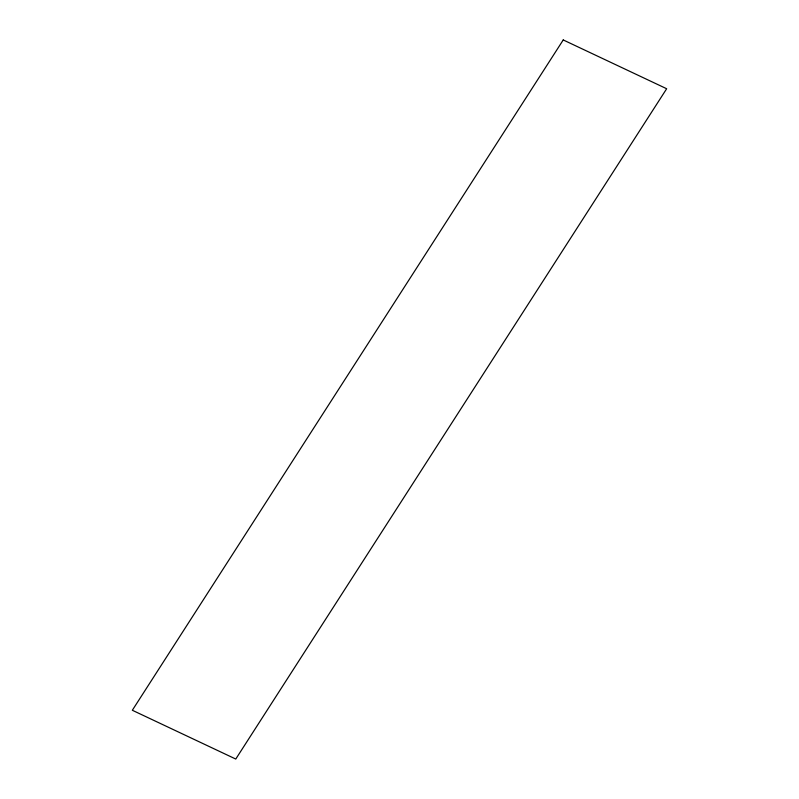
<?xml version="1.0" encoding="UTF-8"?>
<svg xmlns="http://www.w3.org/2000/svg" width="799" height="799" viewBox="0 0 799 799"><rect width="100%" height="100%" fill="white"/><g stroke="black" fill="none" stroke-linecap="round" stroke-linejoin="round"><path stroke-width="1.2" d="M563.235 39.95L132.334 710.261L235.765 759.05L666.666 88.739L563.235 39.95"/></g></svg>
